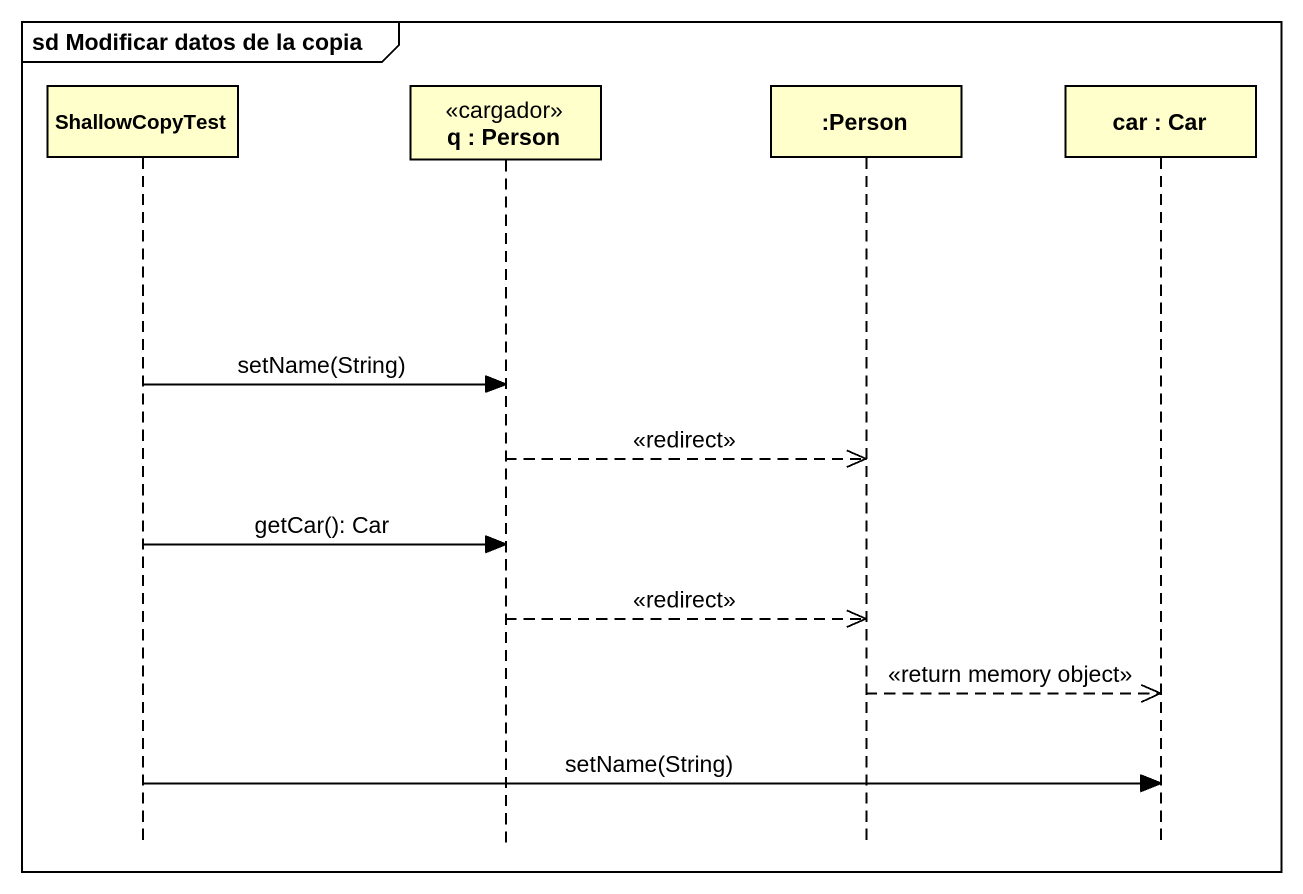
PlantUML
@startuml
mainframe sd Modificar datos de la copia
hide footbox
participant ShallowCopyTest
participant "q : Person" as q <<cargador>>
participant ":Person" as Person_
participant "car : Car" as car

ShallowCopyTest -> q : setName(String)
q -->> Person_ : <<redirect>>
ShallowCopyTest -> q : getCar(): Car
q -->> Person_ : <<redirect>>
Person_ -->> car : <<return memory object>>
ShallowCopyTest -> car : setName(String)
@enduml
